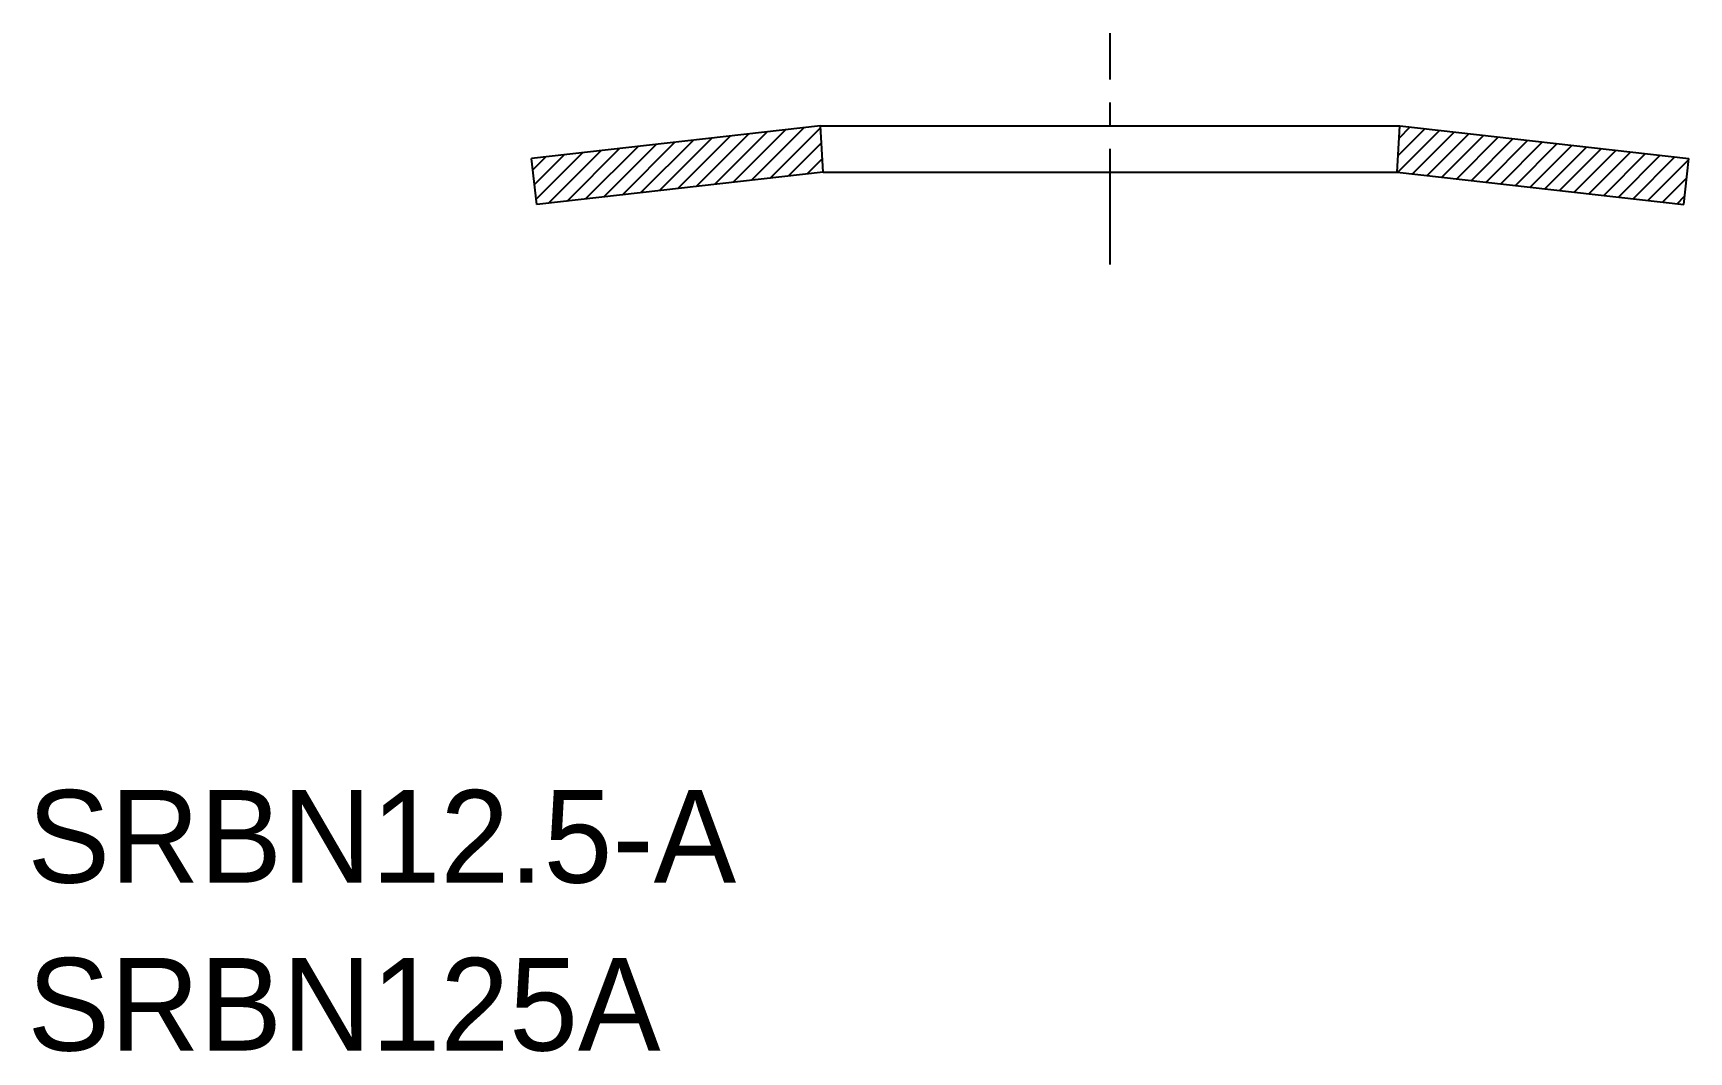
# Model space of a CAD drawing. Extents: x 128.1 to 146, y 139.9 to 150.9.
import ezdxf

# ---------------------------------------------------------------- set-up
doc = ezdxf.new("R2010")
doc.units = 0
doc.linetypes.add('CENTER', pattern=[2, 1.25, -0.25, 0.25, -0.25])
doc.layers.get('0').update_dxf_attribs({"linetype": 'CONTINUOUS'})
doc.layers.add('CENTER', color=1, linetype='CENTER')

# ---------------------------------------------------------------- blocks, each defined once
blk = doc.blocks.new('*X2')
at = {"color": 0, "linetype": 'CONTINUOUS'}
for p, q in [((135.707, 149.319), (136.275, 149.887)), ((135.907, 149.342), (136.474, 149.909)), ((136.106, 149.364), (136.653, 149.911)), ((134.113, 149.139), (134.68, 149.706)), ((134.312, 149.161), (134.88, 149.729)), ((134.512, 149.184), (135.079, 149.751)), ((134.711, 149.207), (135.278, 149.774)), ((134.91, 149.229), (135.478, 149.796)), ((135.109, 149.252), (135.677, 149.819)), ((135.309, 149.274), (135.876, 149.842)), ((135.508, 149.297), (136.075, 149.864)), ((136.305, 149.387), (136.662, 149.744)), ((133.543, 149.453), (133.684, 149.594)), ((133.561, 149.294), (133.883, 149.616)), ((133.579, 149.135), (134.082, 149.639)), ((133.714, 149.094), (134.282, 149.661)), ((133.914, 149.116), (134.481, 149.684)), ((136.505, 149.409), (136.672, 149.576))]:
    blk.add_line(p, q, dxfattribs=at)
blk = doc.blocks.new('*X3')
at = {"color": 0, "linetype": 'CONTINUOUS'}
for p, q in [((142.89, 149.608), (143.181, 149.898)), ((142.901, 149.795), (143.022, 149.916)), ((142.888, 149.428), (143.34, 149.88)), ((143.046, 149.41), (143.499, 149.862)), ((143.205, 149.392), (143.657, 149.845)), ((143.364, 149.375), (143.816, 149.827)), ((143.523, 149.357), (143.975, 149.809)), ((143.682, 149.339), (144.134, 149.791)), ((143.841, 149.321), (144.293, 149.773)), ((143.999, 149.303), (144.451, 149.755)), ((144.158, 149.285), (144.61, 149.737)), ((144.317, 149.267), (144.769, 149.719)), ((144.476, 149.249), (144.928, 149.701)), ((144.635, 149.231), (145.087, 149.683)), ((144.793, 149.213), (145.246, 149.665)), ((144.952, 149.195), (145.404, 149.647)), ((145.111, 149.177), (145.563, 149.629)), ((145.27, 149.159), (145.722, 149.611)), ((145.429, 149.141), (145.881, 149.593)), ((145.588, 149.123), (146.03, 149.566)), ((145.746, 149.105), (146.008, 149.366)), ((145.905, 149.087), (145.985, 149.167))]:
    blk.add_line(p, q, dxfattribs=at)

msp = doc.modelspace()

# ---------------------------------------------------------------- linework, layer by layer
at = {"color": 7, "linetype": 'CONTINUOUS'}
for p, q in [((136.652, 149.929), (133.529, 149.576)), ((136.652, 149.929), (142.908, 149.929)), ((136.68, 149.429), (136.652, 149.929)), ((142.88, 149.429), (142.908, 149.929)), ((142.908, 149.929), (146.031, 149.576)), ((133.585, 149.079), (133.529, 149.576)), ((145.975, 149.079), (146.031, 149.576)), ((136.68, 149.429), (133.585, 149.079)), ((136.68, 149.429), (142.88, 149.429)), ((142.88, 149.429), (145.975, 149.079))]:
    msp.add_line(p, q, dxfattribs=at)
at = {"layer": 'CENTER', "color": 1, "linetype": 'CENTER'}
msp.add_line((139.78, 148.429), (139.78, 150.929), dxfattribs=at)

# ---------------------------------------------------------------- block references
at = {"color": 7, "linetype": 'CONTINUOUS'}
for name in ['*X2', '*X3']:
    msp.add_blockref(name, (0, 0), dxfattribs=at)

# ---------------------------------------------------------------- texts
for s, p in [('SRBN12.5-A', (128.085, 141.755)), ('SRBN125A', (128.085, 139.942))]:
    msp.add_text(s, height=1).set_placement(p)

doc.saveas('drawing.dxf')
